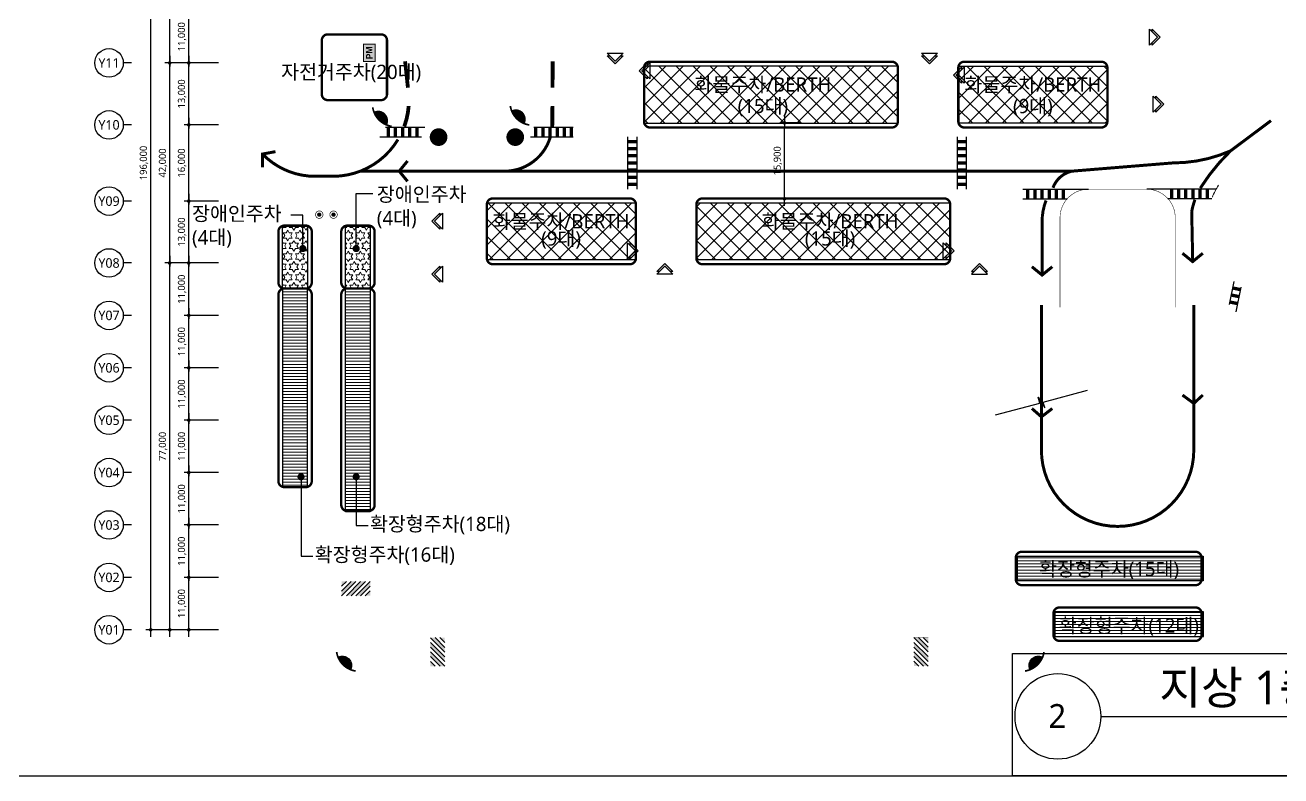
# Model space of a CAD drawing. Header units: millimetres. Extents: x 2220375 to 3855375, y 1113573 to 1649930.
# Drawn here: x 2617875 to 2881580, y 1381830 to 1539438 of the extents above; entities that cross this region are included whole.
import ezdxf
from ezdxf.enums import TextEntityAlignment as Align

# ---------------------------------------------------------------- set-up
doc = ezdxf.new("R2010")
doc.units = ezdxf.units.MM
doc.header["$LTSCALE"] = 10
doc.header["$PDSIZE"] = -10
doc.linetypes.add('HID', pattern=[2, 1.1, -0.9])
doc.linetypes.add('HIDDEN', pattern=[0.375, 0.25, -0.125])
doc.layers.get('0').update_dxf_attribs({"linetype": 'CONTINUOUS'})
doc.layers.get('Defpoints').update_dxf_attribs({"color": 153, "linetype": 'CONTINUOUS'})
for name, color, linetype in [('0-반사경', 3, 'CONTINUOUS'), ('0-치수및동선', 7, 'CONTINUOUS'), ('0_차량경고등', 6, 'CONTINUOUS'), ('1-가장자리선(측구)', 30, 'CONTINUOUS'), ('3-PM', 1, 'CONTINUOUS'), ('3-볼라드(신설)', 5, 'CONTINUOUS'), ('3-횡단보도(신설)', 210, 'CONTINUOUS'), ('xref-plan(주동코아 및 부대시설)$0$A-ANNO-ENT', 10, 'CONTINUOUS')]:
    doc.layers.add(name, color=color, linetype=linetype)
for name, color, linetype, lineweight in [('0-주차구획', 7, 'CONTINUOUS', 25), ('3-험프', 40, 'CONTINUOUS', 5), ('A-AXIS-BUBL', 7, 'CONTINUOUS', 25), ('A-DEGN-LINE', 4, 'CONTINUOUS', 25), ('A-DIMS', 7, 'CONTINUOUS', 25), ('A-ELEV-LIN3', 8, 'CONTINUOUS', 18), ('A-MKXS-LEAD', 7, 'CONTINUOUS', 25), ('A-XXXX-HATC', 8, 'CONTINUOUS', 18), ('A-XXXX-SYMB', 7, 'CONTINUOUS', 25), ('A-XXXX-TXT1', 3, 'CONTINUOUS', 25), ('A-XXXX-TXT2', 3, 'CONTINUOUS', 25)]:
    doc.layers.add(name, color=color, linetype=linetype, lineweight=lineweight)
doc.styles.add('HY울릉도L', font='')
doc.styles.add('맑은고딕', font='malgun.ttf')
doc.styles.add('서울남산체 EB', font='')
doc.styles.get('HY울릉도L').set_extended_font_data('HYwulM')
doc.styles.get('서울남산체 EB').set_extended_font_data('KoPub돋움체 Bold')
doc.dimstyles.new('CDIM', dxfattribs={"dimtxt": 3, "dimasz": 1.5, "dimexe": 2, "dimexo": 1, "dimgap": 1, "dimtad": 1, "dimdec": 0, "dimrnd": 0.5, "dimzin": 0, "dimdsep": 32, "dimlunit": 6, "dimtxsty": 'HY울릉도L', "dimblk1": '_CIDOT', "dimblk2": '_CIDOT', "dimsah": 1, "dimcen": 5.5, "dimclrd": 2, "dimclre": 2, "dimclrt": 7, "dimadec": 0, "dimazin": 0, "dimtfac": 1, "dimtdec": 0, "dimtix": 1, "dimtmove": 2, "dimatfit": 1, "dimldrblk": '_CIDOT', "dimfxl": 1, "dimtolj": 1, "dimtzin": 0, "dimlwd": -1, "dimarcsym": 0})

# ---------------------------------------------------------------- blocks, each defined once
blk = doc.blocks.new('_CIDOT')
at = {"color": 0, "linetype": 'ByBlock'}
blk.add_line((2, 0), (-1, 0), dxfattribs=at)
at = {"color": 0, "linetype": 'ByBlock', "const_width": 0.5}
blk.add_lwpolyline([(-0.25, 0, 1), (0.25, 0, 1)], format="xyb", close=True, dxfattribs=at)
blk = doc.blocks.new('*D7')
at = {"layer": 'A-DIMS', "lineweight": -2, "transparency": 16777216}
for p, q in [((93193, 67121), (85943, 67121)), ((93193, 56121), (85943, 56121))]:
    blk.add_line(p, q, dxfattribs=at)
at = {"layer": 'A-DIMS', "transparency": 16777216}
blk.add_line((86943, 56871), (86943, 66371), dxfattribs=at)
at = {"layer": 'Defpoints', "color": 0, "transparency": 16777216}
for p in [(86943, 67121), (93693, 67121), (93693, 56121)]:
    blk.add_point(p, dxfattribs=at)
at = {"layer": 'A-DIMS', "transparency": 16777216, "xscale": 750, "yscale": 750, "zscale": 750}
for p, rotation in [((86943, 67121), 90), ((86943, 56121), 270)]:
    blk.add_blockref('_CIDOT', p, dxfattribs=dict(at, rotation=rotation))
at = {"layer": 'A-DIMS', "color": 3, "transparency": 16777216, "insert": (85538, 61621), "char_height": 1500, "attachment_point": 5, "rotation": 90, "style": '맑은고딕'}
blk.add_mtext('\\A1;11,000', dxfattribs=at)
blk = doc.blocks.new('*D8')
at = {"layer": 'A-DIMS', "lineweight": -2, "transparency": 16777216}
for p, q in [((93193, 78121), (85943, 78121)), ((93193, 67121), (85943, 67121))]:
    blk.add_line(p, q, dxfattribs=at)
at = {"layer": 'A-DIMS', "transparency": 16777216}
blk.add_line((86943, 67871), (86943, 77371), dxfattribs=at)
at = {"layer": 'Defpoints', "color": 0, "transparency": 16777216}
for p in [(86943, 78121), (93693, 78121), (93693, 67121)]:
    blk.add_point(p, dxfattribs=at)
at = {"layer": 'A-DIMS', "transparency": 16777216, "xscale": 750, "yscale": 750, "zscale": 750}
for p, rotation in [((86943, 78121), 90), ((86943, 67121), 270)]:
    blk.add_blockref('_CIDOT', p, dxfattribs=dict(at, rotation=rotation))
at = {"layer": 'A-DIMS', "color": 3, "transparency": 16777216, "insert": (85538, 72621), "char_height": 1500, "attachment_point": 5, "rotation": 90, "style": '맑은고딕'}
blk.add_mtext('\\A1;11,000', dxfattribs=at)
blk = doc.blocks.new('*D9')
at = {"layer": 'A-DIMS', "lineweight": -2, "transparency": 16777216}
for p, q in [((93193, 89121), (85943, 89121)), ((93193, 78121), (85943, 78121))]:
    blk.add_line(p, q, dxfattribs=at)
at = {"layer": 'A-DIMS', "transparency": 16777216}
blk.add_line((86943, 78871), (86943, 88371), dxfattribs=at)
at = {"layer": 'Defpoints', "color": 0, "transparency": 16777216}
for p in [(86943, 89121), (93693, 89121), (93693, 78121)]:
    blk.add_point(p, dxfattribs=at)
at = {"layer": 'A-DIMS', "transparency": 16777216, "xscale": 750, "yscale": 750, "zscale": 750}
for p, rotation in [((86943, 89121), 90), ((86943, 78121), 270)]:
    blk.add_blockref('_CIDOT', p, dxfattribs=dict(at, rotation=rotation))
at = {"layer": 'A-DIMS', "color": 3, "transparency": 16777216, "insert": (85538, 83621), "char_height": 1500, "attachment_point": 5, "rotation": 90, "style": '맑은고딕'}
blk.add_mtext('\\A1;11,000', dxfattribs=at)
blk = doc.blocks.new('*D10')
at = {"layer": 'A-DIMS', "lineweight": -2, "transparency": 16777216}
for p, q in [((93193, 100121), (85943, 100121)), ((93193, 89121), (85943, 89121))]:
    blk.add_line(p, q, dxfattribs=at)
at = {"layer": 'A-DIMS', "transparency": 16777216}
blk.add_line((86943, 89871), (86943, 99371), dxfattribs=at)
at = {"layer": 'Defpoints', "color": 0, "transparency": 16777216}
for p in [(86943, 100121), (93693, 100121), (93693, 89121)]:
    blk.add_point(p, dxfattribs=at)
at = {"layer": 'A-DIMS', "transparency": 16777216, "xscale": 750, "yscale": 750, "zscale": 750}
for p, rotation in [((86943, 100121), 90), ((86943, 89121), 270)]:
    blk.add_blockref('_CIDOT', p, dxfattribs=dict(at, rotation=rotation))
at = {"layer": 'A-DIMS', "color": 3, "transparency": 16777216, "insert": (85538, 94621), "char_height": 1500, "attachment_point": 5, "rotation": 90, "style": '맑은고딕'}
blk.add_mtext('\\A1;11,000', dxfattribs=at)
blk = doc.blocks.new('*D11')
at = {"layer": 'A-DIMS', "lineweight": -2, "transparency": 16777216}
for p, q in [((93193, 111121), (85943, 111121)), ((93193, 100121), (85943, 100121))]:
    blk.add_line(p, q, dxfattribs=at)
at = {"layer": 'A-DIMS', "transparency": 16777216}
blk.add_line((86943, 100871), (86943, 110371), dxfattribs=at)
at = {"layer": 'Defpoints', "color": 0, "transparency": 16777216}
for p in [(86943, 111121), (93693, 111121), (93693, 100121)]:
    blk.add_point(p, dxfattribs=at)
at = {"layer": 'A-DIMS', "transparency": 16777216, "xscale": 750, "yscale": 750, "zscale": 750}
for p, rotation in [((86943, 111121), 90), ((86943, 100121), 270)]:
    blk.add_blockref('_CIDOT', p, dxfattribs=dict(at, rotation=rotation))
at = {"layer": 'A-DIMS', "color": 3, "transparency": 16777216, "insert": (85538, 105621), "char_height": 1500, "attachment_point": 5, "rotation": 90, "style": '맑은고딕'}
blk.add_mtext('\\A1;11,000', dxfattribs=at)
blk = doc.blocks.new('*D12')
at = {"layer": 'A-DIMS', "lineweight": -2, "transparency": 16777216}
for p, q in [((93193, 122121), (85943, 122121)), ((93193, 111121), (85943, 111121))]:
    blk.add_line(p, q, dxfattribs=at)
at = {"layer": 'A-DIMS', "transparency": 16777216}
blk.add_line((86943, 111871), (86943, 121371), dxfattribs=at)
at = {"layer": 'Defpoints', "color": 0, "transparency": 16777216}
for p in [(86943, 122121), (93693, 122121), (93693, 111121)]:
    blk.add_point(p, dxfattribs=at)
at = {"layer": 'A-DIMS', "transparency": 16777216, "xscale": 750, "yscale": 750, "zscale": 750}
for p, rotation in [((86943, 122121), 90), ((86943, 111121), 270)]:
    blk.add_blockref('_CIDOT', p, dxfattribs=dict(at, rotation=rotation))
at = {"layer": 'A-DIMS', "color": 3, "transparency": 16777216, "insert": (85538, 116621), "char_height": 1500, "attachment_point": 5, "rotation": 90, "style": '맑은고딕'}
blk.add_mtext('\\A1;11,000', dxfattribs=at)
blk = doc.blocks.new('*D13')
at = {"layer": 'A-DIMS', "lineweight": -2, "transparency": 16777216}
for p, q in [((93193, 135121), (85943, 135121)), ((93193, 122121), (85943, 122121))]:
    blk.add_line(p, q, dxfattribs=at)
at = {"layer": 'A-DIMS', "transparency": 16777216}
blk.add_line((86943, 122871), (86943, 134371), dxfattribs=at)
at = {"layer": 'Defpoints', "color": 0, "transparency": 16777216}
for p in [(86943, 135121), (93693, 135121), (93693, 122121)]:
    blk.add_point(p, dxfattribs=at)
at = {"layer": 'A-DIMS', "transparency": 16777216, "xscale": 750, "yscale": 750, "zscale": 750}
for p, rotation in [((86943, 135121), 90), ((86943, 122121), 270)]:
    blk.add_blockref('_CIDOT', p, dxfattribs=dict(at, rotation=rotation))
at = {"layer": 'A-DIMS', "color": 3, "transparency": 16777216, "insert": (85538, 128621), "char_height": 1500, "attachment_point": 5, "rotation": 90, "style": '맑은고딕'}
blk.add_mtext('\\A1;13,000', dxfattribs=at)
blk = doc.blocks.new('*D14')
at = {"layer": 'A-DIMS', "lineweight": -2, "transparency": 16777216}
for p, q in [((93193, 151121), (85943, 151121)), ((93193, 135121), (85943, 135121))]:
    blk.add_line(p, q, dxfattribs=at)
at = {"layer": 'A-DIMS', "transparency": 16777216}
blk.add_line((86943, 135871), (86943, 150371), dxfattribs=at)
at = {"layer": 'Defpoints', "color": 0, "transparency": 16777216}
for p in [(86943, 151121), (93693, 151121), (93693, 135121)]:
    blk.add_point(p, dxfattribs=at)
at = {"layer": 'A-DIMS', "transparency": 16777216, "xscale": 750, "yscale": 750, "zscale": 750}
for p, rotation in [((86943, 151121), 90), ((86943, 135121), 270)]:
    blk.add_blockref('_CIDOT', p, dxfattribs=dict(at, rotation=rotation))
at = {"layer": 'A-DIMS', "color": 3, "transparency": 16777216, "insert": (85538, 143121), "char_height": 1500, "attachment_point": 5, "rotation": 90, "style": '맑은고딕'}
blk.add_mtext('\\A1;16,000', dxfattribs=at)
blk = doc.blocks.new('*D15')
at = {"layer": 'A-DIMS', "lineweight": -2, "transparency": 16777216}
for p, q in [((93193, 164121), (85943, 164121)), ((93193, 151121), (85943, 151121))]:
    blk.add_line(p, q, dxfattribs=at)
at = {"layer": 'A-DIMS', "transparency": 16777216}
blk.add_line((86943, 151871), (86943, 163371), dxfattribs=at)
at = {"layer": 'Defpoints', "color": 0, "transparency": 16777216}
for p in [(86943, 164121), (93693, 164121), (93693, 151121)]:
    blk.add_point(p, dxfattribs=at)
at = {"layer": 'A-DIMS', "transparency": 16777216, "xscale": 750, "yscale": 750, "zscale": 750}
for p, rotation in [((86943, 164121), 90), ((86943, 151121), 270)]:
    blk.add_blockref('_CIDOT', p, dxfattribs=dict(at, rotation=rotation))
at = {"layer": 'A-DIMS', "color": 3, "transparency": 16777216, "insert": (85538, 157621), "char_height": 1500, "attachment_point": 5, "rotation": 90, "style": '맑은고딕'}
blk.add_mtext('\\A1;13,000', dxfattribs=at)
blk = doc.blocks.new('*D16')
at = {"layer": 'A-DIMS', "lineweight": -2, "transparency": 16777216}
for p, q in [((93193, 175121), (85943, 175121)), ((93193, 164121), (85943, 164121))]:
    blk.add_line(p, q, dxfattribs=at)
at = {"layer": 'A-DIMS', "transparency": 16777216}
blk.add_line((86943, 164871), (86943, 174371), dxfattribs=at)
at = {"layer": 'Defpoints', "color": 0, "transparency": 16777216}
for p in [(86943, 175121), (93693, 175121), (93693, 164121)]:
    blk.add_point(p, dxfattribs=at)
at = {"layer": 'A-DIMS', "transparency": 16777216, "xscale": 750, "yscale": 750, "zscale": 750}
for p, rotation in [((86943, 175121), 90), ((86943, 164121), 270)]:
    blk.add_blockref('_CIDOT', p, dxfattribs=dict(at, rotation=rotation))
at = {"layer": 'A-DIMS', "color": 3, "transparency": 16777216, "insert": (85538, 169621), "char_height": 1500, "attachment_point": 5, "rotation": 90, "style": '맑은고딕'}
blk.add_mtext('\\A1;11,000', dxfattribs=at)
blk = doc.blocks.new('*D23')
at = {"layer": 'A-DIMS', "lineweight": -2, "transparency": 16777216}
for p, q in [((93193, 122121), (81943, 122121)), ((93193, 45121), (81943, 45121))]:
    blk.add_line(p, q, dxfattribs=at)
at = {"layer": 'A-DIMS', "transparency": 16777216}
blk.add_line((82943, 45871), (82943, 121371), dxfattribs=at)
at = {"layer": 'Defpoints', "color": 0, "transparency": 16777216}
for p in [(82943, 122121), (93693, 122121), (93693, 45121)]:
    blk.add_point(p, dxfattribs=at)
at = {"layer": 'A-DIMS', "transparency": 16777216, "xscale": 750, "yscale": 750, "zscale": 750}
for p, rotation in [((82943, 122121), 90), ((82943, 45121), 270)]:
    blk.add_blockref('_CIDOT', p, dxfattribs=dict(at, rotation=rotation))
at = {"layer": 'A-DIMS', "color": 3, "transparency": 16777216, "insert": (81542, 83621), "char_height": 1500, "attachment_point": 5, "rotation": 90, "style": '맑은고딕'}
blk.add_mtext('\\A1;77,000', dxfattribs=at)
blk = doc.blocks.new('*D24')
at = {"layer": 'A-DIMS', "lineweight": -2, "transparency": 16777216}
for p, q in [((93193, 241121), (77943, 241121)), ((93193, 45121), (77943, 45121))]:
    blk.add_line(p, q, dxfattribs=at)
at = {"layer": 'A-DIMS', "transparency": 16777216}
blk.add_line((78943, 45871), (78943, 240371), dxfattribs=at)
at = {"layer": 'Defpoints', "color": 0, "transparency": 16777216}
for p in [(78943, 241121), (93693, 241121), (93693, 45121)]:
    blk.add_point(p, dxfattribs=at)
at = {"layer": 'A-DIMS', "transparency": 16777216, "xscale": 750, "yscale": 750, "zscale": 750}
for p, rotation in [((78943, 241121), 90), ((78943, 45121), 270)]:
    blk.add_blockref('_CIDOT', p, dxfattribs=dict(at, rotation=rotation))
at = {"layer": 'A-DIMS', "color": 3, "transparency": 16777216, "insert": (77538, 143121), "char_height": 1500, "attachment_point": 5, "rotation": 90, "style": '맑은고딕'}
blk.add_mtext('\\A1;196,000', dxfattribs=at)
blk = doc.blocks.new('*D25')
at = {"layer": 'A-DIMS', "lineweight": -2, "transparency": 16777216}
for p, q in [((93193, 56121), (85943, 56121)), ((93193, 45121), (85943, 45121))]:
    blk.add_line(p, q, dxfattribs=at)
at = {"layer": 'A-DIMS', "transparency": 16777216}
blk.add_line((86943, 45871), (86943, 55371), dxfattribs=at)
at = {"layer": 'Defpoints', "color": 0, "transparency": 16777216}
for p in [(86943, 56121), (93693, 56121), (93693, 45121)]:
    blk.add_point(p, dxfattribs=at)
at = {"layer": 'A-DIMS', "transparency": 16777216, "xscale": 750, "yscale": 750, "zscale": 750}
for p, rotation in [((86943, 56121), 90), ((86943, 45121), 270)]:
    blk.add_blockref('_CIDOT', p, dxfattribs=dict(at, rotation=rotation))
at = {"layer": 'A-DIMS', "color": 3, "transparency": 16777216, "insert": (85538, 50621), "char_height": 1500, "attachment_point": 5, "rotation": 90, "style": '맑은고딕'}
blk.add_mtext('\\A1;11,000', dxfattribs=at)
blk = doc.blocks.new('*D26')
at = {"layer": 'A-DIMS', "lineweight": -2, "transparency": 16777216}
for p, q in [((93193, 164121), (81943, 164121)), ((93193, 122121), (81943, 122121))]:
    blk.add_line(p, q, dxfattribs=at)
at = {"layer": 'A-DIMS', "transparency": 16777216}
blk.add_line((82943, 122871), (82943, 163371), dxfattribs=at)
at = {"layer": 'Defpoints', "color": 0, "transparency": 16777216}
for p in [(82943, 164121), (93693, 164121), (93693, 122121)]:
    blk.add_point(p, dxfattribs=at)
at = {"layer": 'A-DIMS', "transparency": 16777216, "xscale": 750, "yscale": 750, "zscale": 750}
for p, rotation in [((82943, 164121), 90), ((82943, 122121), 270)]:
    blk.add_blockref('_CIDOT', p, dxfattribs=dict(at, rotation=rotation))
at = {"layer": 'A-DIMS', "color": 3, "transparency": 16777216, "insert": (81542, 143121), "char_height": 1500, "attachment_point": 5, "rotation": 90, "style": '맑은고딕'}
blk.add_mtext('\\A1;42,000', dxfattribs=at)
blk = doc.blocks.new('*D27')
at = {"layer": 'A-DIMS', "lineweight": -2, "transparency": 16777216}
for p, q in [((93193, 241121), (81943, 241121)), ((93193, 164121), (81943, 164121))]:
    blk.add_line(p, q, dxfattribs=at)
at = {"layer": 'A-DIMS', "transparency": 16777216}
blk.add_line((82943, 164871), (82943, 240371), dxfattribs=at)
at = {"layer": 'Defpoints', "color": 0, "transparency": 16777216}
for p in [(82943, 241121), (93693, 241121), (93693, 164121)]:
    blk.add_point(p, dxfattribs=at)
at = {"layer": 'A-DIMS', "transparency": 16777216, "xscale": 750, "yscale": 750, "zscale": 750}
for p, rotation in [((82943, 241121), 90), ((82943, 164121), 270)]:
    blk.add_blockref('_CIDOT', p, dxfattribs=dict(at, rotation=rotation))
at = {"layer": 'A-DIMS', "color": 3, "transparency": 16777216, "insert": (81542, 202621), "char_height": 1500, "attachment_point": 5, "rotation": 90, "style": '맑은고딕'}
blk.add_mtext('\\A1;77,000', dxfattribs=at)
blk = doc.blocks.new('20181222.162417')
at = {"layer": '0_차량경고등', "const_width": 2121}
blk.add_lwpolyline([(0, -1060, 1), (0, 1060, 1)], format="xyb", close=True, dxfattribs=at)
blk = doc.blocks.new('반사경~')
at = {"layer": '0-반사경'}
blk.add_hatch(color=256, dxfattribs=at).paths.add_polyline_path([(4032, -458, 0.6988236), (797, -458, 0.2071045)])
at = {"layer": '0-반사경', "const_width": 309}
blk.add_lwpolyline([(0, 0, 0.328493), (4829, 0)], format="xyb", dxfattribs=at)
at = {"layer": '0-반사경'}
blk.add_arc((2414, -1050), 1722, 20.10648, 159.89352, dxfattribs=at)
blk = doc.blocks.new('A$C69977D38')
at = {"layer": '3-PM'}
h = blk.add_hatch(color=51, dxfattribs=at)
h.dxf.hatch_style = 1
h.paths.add_polyline_path([(-3.64, 0), (3.64, 0), (3.64, 4.86), (-3.64, 4.86)])
at = {"layer": '3-PM', "const_width": 0.4}
blk.add_lwpolyline([(-3.64, 0), (3.64, 0), (3.64, 4.86), (-3.64, 4.86)], close=True, dxfattribs=at)
at = {"layer": '3-PM', "style": '서울남산체 EB'}
blk.add_text('PM', height=2.7, rotation=0.4068, dxfattribs=at).set_placement((0, 2.43), align=Align.MIDDLE_CENTER)
blk = doc.blocks.new('*D49')
at = {"layer": 'A-DIMS', "lineweight": -2, "transparency": 16777216}
for p, q in [((2780590, 1518900), (2776340, 1518900)), ((2780590, 1503000), (2776340, 1503000))]:
    blk.add_line(p, q, dxfattribs=at)
at = {"layer": 'A-DIMS', "transparency": 16777216}
blk.add_line((2777340, 1503750), (2777340, 1518150), dxfattribs=at)
at = {"layer": 'Defpoints', "color": 0, "transparency": 16777216}
for p in [(2777340, 1518900), (2781090, 1518900), (2781090, 1503000)]:
    blk.add_point(p, dxfattribs=at)
at = {"layer": 'A-DIMS', "transparency": 16777216, "xscale": 750, "yscale": 750, "zscale": 750}
for p, rotation in [((2777340, 1518900), 90), ((2777340, 1503000), 270)]:
    blk.add_blockref('_CIDOT', p, dxfattribs=dict(at, rotation=rotation))
at = {"layer": 'A-DIMS', "color": 3, "transparency": 16777216, "insert": (2775936, 1510950), "char_height": 1500, "attachment_point": 5, "rotation": 90, "style": '맑은고딕'}
blk.add_mtext('\\A1;15,900', dxfattribs=at)
blk = doc.blocks.new('A$C399836ED')
at = {"layer": '3-볼라드(신설)'}
for points, const_width in [([(-0.52, 0, 1), (0.52, 0, 1)], 0.0864), ([(-0.15, 0, 1), (0.15, 0, 1)], 0.294)]:
    blk.add_lwpolyline(points, format="xyb", close=True, dxfattribs=dict(at, const_width=const_width))
blk = doc.blocks.new('A$C1EDD7551')
at = {"layer": 'xref-plan(주동코아 및 부대시설)$0$A-ANNO-ENT'}
blk.add_hatch(color=256, dxfattribs=at).paths.add_polyline_path([(177, 884), (0, 1061), (0, 0), (1061, 0), (884, 177), (177, 177)])
blk.add_lwpolyline([(177, 1237), (1237, 177), (177, 177)], close=True, dxfattribs=at)
blk.add_lwpolyline([(884, 177), (1061, 0), (0, 0), (0, 1061), (177, 884)], dxfattribs=at)
blk = doc.blocks.new('DIM(210222)')
for p, q in [((74943, 164120.6), (73193, 164120.6)), ((74943, 151120.6), (73193, 151120.6)), ((74943, 135120.6), (73193, 135120.6)), ((74943, 122120.6), (73193, 122120.6)), ((74943, 111120.6), (73193, 111120.6)), ((74943, 100120.6), (73193, 100120.6)), ((74943, 89120.6), (73193, 89120.6)), ((74943, 78120.6), (73193, 78120.6)), ((74943, 67120.6), (73193, 67120.6)), ((74943, 56120.6), (73193, 56120.6)), ((74943, 45120.6), (73193, 45120.6))]:
    blk.add_line(p, q)
at = {"layer": 'A-AXIS-BUBL', "ltscale": 0.2}
for centre in [(70193, 164120.6), (70193, 151120.6), (70193, 135120.6), (70193, 122120.6), (70193, 111120.6), (70193, 100120.6), (70193, 89120.6), (70193, 78120.6), (70193, 67120.6), (70193, 56120.6), (70193, 45120.6)]:
    blk.add_circle(centre, 3000, dxfattribs=at)
at = {"layer": 'A-XXXX-TXT2', "ltscale": 0.2, "style": '맑은고딕'}
for s, p in [('Y11', (70193, 164120.6)), ('Y10', (70193, 151120.6)), ('Y09', (70193, 135120.6)), ('Y08', (70193, 122120.6)), ('Y07', (70193, 111120.6)), ('Y06', (70193, 100120.6)), ('Y05', (70193, 89120.6)), ('Y04', (70193, 78120.6)), ('Y03', (70193, 67120.6)), ('Y02', (70193, 56120.6)), ('Y01', (70193, 45120.6))]:
    blk.add_text(s, height=2000, dxfattribs=at).set_placement(p, align=Align.MIDDLE)
at = {"layer": 'A-DIMS'}
for p1, p2, distance, picture, middle in [((93693, 45120.6), (93693, 241120.6), 14750, '*D24', (77538.1, 143120.6)), ((93693, 164120.6), (93693, 241120.6), 10750, '*D27', (81542.2, 202620.6)), ((93693, 164120.6), (93693, 175120.6), 6750, '*D16', (85538.1, 169620.6)), ((93693, 122120.6), (93693, 164120.6), 10750, '*D26', (81542.2, 143120.6)), ((93693, 151120.6), (93693, 164120.6), 6750, '*D15', (85538.1, 157620.6)), ((93693, 135120.6), (93693, 151120.6), 6750, '*D14', (85538.1, 143120.6)), ((93693, 122120.6), (93693, 135120.6), 6750, '*D13', (85538.1, 128620.6)), ((93693, 45120.6), (93693, 122120.6), 10750, '*D23', (81542.2, 83620.6)), ((93693, 111120.6), (93693, 122120.6), 6750, '*D12', (85538.1, 116620.6)), ((93693, 100120.6), (93693, 111120.6), 6750, '*D11', (85538.1, 105620.6)), ((93693, 89120.6), (93693, 100120.6), 6750, '*D10', (85538.1, 94620.6)), ((93693, 78120.6), (93693, 89120.6), 6750, '*D9', (85538.1, 83620.6)), ((93693, 67120.6), (93693, 78120.6), 6750, '*D8', (85538.1, 72620.6)), ((93693, 56120.6), (93693, 67120.6), 6750, '*D7', (85538.1, 61620.6)), ((93693, 45120.6), (93693, 56120.6), 6750, '*D25', (85538.1, 50620.6))]:
    dim = blk.add_aligned_dim(p1=p1, p2=p2, distance=distance, dimstyle='CDIM', override={"dimscale": 500, "dimtxsty": '맑은고딕', "dimclrd": 256, "dimclre": 256, "dimclrt": 3}, dxfattribs=at)
    dim.commit()
    dim.dimension.update_dxf_attribs({"geometry": picture, "text_midpoint": middle})

msp = doc.modelspace()

# ---------------------------------------------------------------- hatches: boundary and pattern name
at = {"layer": '3-험프'}
h = msp.add_hatch(color=256, dxfattribs=at)
h.paths.add_polyline_path([(2685362.9, 1422646.4), (2684342.8, 1422646.4), (2684342.8, 1421626.3)], flags=17)
h.paths.add_polyline_path([(2687342.8, 1422646.4), (2686352.9, 1422646.4), (2684342.8, 1420636.4), (2684342.8, 1419646.4)])
h.paths.add_polyline_path([(2689322.7, 1422646.4), (2688332.8, 1422646.4), (2685332.8, 1419646.4), (2686322.7, 1419646.4)])
h.paths.add_polyline_path([(2690342.8, 1421686.6), (2690342.8, 1422646.4), (2690312.7, 1422646.4), (2687312.7, 1419646.4), (2688302.6, 1419646.4)])
h.paths.add_polyline_path([(2690342.8, 1420696.7), (2689292.6, 1419646.4), (2690342.8, 1419646.4)], flags=17)
h = msp.add_hatch(color=256, dxfattribs=at)
h.paths.add_polyline_path([(2702992.8, 1405870.3), (2702992.8, 1404850.2), (2704012.9, 1404850.2)], flags=17)
h.paths.add_polyline_path([(2702992.8, 1407850.2), (2702992.8, 1406860.3), (2705002.9, 1404850.2), (2705992.8, 1404850.2)])
h.paths.add_polyline_path([(2702992.8, 1409830.1), (2702992.8, 1408840.2), (2705992.8, 1405840.2), (2705992.8, 1406830.1)])
h.paths.add_polyline_path([(2703952.6, 1410850.2), (2702992.8, 1410850.2), (2702992.8, 1410820.1), (2705992.8, 1407820.1), (2705992.8, 1408810)])
h.paths.add_polyline_path([(2704942.6, 1410850.2), (2705992.8, 1409800), (2705992.8, 1410850.2)], flags=17)
h = msp.add_hatch(color=256, dxfattribs=at)
h.paths.add_polyline_path([(2804525.7, 1405900.5), (2804525.7, 1404880.4), (2805545.8, 1404880.4)], flags=17)
h.paths.add_polyline_path([(2804525.7, 1407880.4), (2804525.7, 1406890.4), (2806535.7, 1404880.4), (2807525.7, 1404880.4)])
h.paths.add_polyline_path([(2804525.7, 1409860.3), (2804525.7, 1408870.3), (2807525.7, 1405870.3), (2807525.7, 1406860.3)])
h.paths.add_polyline_path([(2805485.5, 1410880.4), (2804525.7, 1410880.4), (2804525.7, 1410850.2), (2807525.7, 1407850.2), (2807525.7, 1408840.2)])
h.paths.add_polyline_path([(2806475.4, 1410880.4), (2807525.7, 1409830.1), (2807525.7, 1410880.4)], flags=17)
at = {"layer": 'A-XXXX-HATC'}
h = msp.add_hatch(dxfattribs=at)
h.set_pattern_fill('ANSI37', color=6, scale=800)
h.set_pattern_definition([(45, (359375, 459666), (-1796.0512, 1796.0512), []), (135, (359375, 459666), (-1796.0512, -1796.0512), [])])
h.paths.add_polyline_path([(2801142.8, 1530850.2), (2747842.8, 1530850.2), (2747842.8, 1518850.2), (2801142.8, 1518850.2)])
h.paths.add_polyline_path([(2845142.8, 1530850.2), (2813842.8, 1530850.2), (2813842.8, 1518850.2), (2845142.8, 1518850.2)])
h.paths.add_polyline_path([(2812142.8, 1502150.2), (2758842.8, 1502150.2), (2758842.8, 1490150.2), (2812142.8, 1490150.2)])
h.paths.add_polyline_path([(2746142.8, 1502150.2), (2714842.8, 1502150.2), (2714842.8, 1490150.2), (2746142.8, 1490150.2)])
h = msp.add_hatch(dxfattribs=at)
h.set_pattern_fill('STARS', color=5, scale=200)
h.set_pattern_definition([(0, (4e-07, 130914.8), (0, 1099.85226), [635, -635]), (60, (4e-07, 130914.8), (-952.5, 549.92613), [635, -635]), (120, (317.5, 131464.8), (-952.5, -549.92613), [635, -635])])
h.paths.add_polyline_path([(2690342.8, 1497250.2), (2685142.8, 1497250.2), (2685142.8, 1484050.2), (2690342.8, 1484050.2)])
h.paths.add_polyline_path([(2677142.8, 1497250.2), (2671942.8, 1497250.2), (2671942.8, 1484052.6), (2677142.8, 1484052.6)])
h = msp.add_hatch(dxfattribs=at)
h.set_pattern_fill('LINE', color=1, scale=200)
h.set_pattern_definition([(0, (4e-07, 130914.84), (0, 635), [])])
h.paths.add_polyline_path([(2677142.8, 1484052.6), (2671942.8, 1484052.6), (2671942.8, 1442450.2), (2677142.8, 1442450.2)])
h.paths.add_polyline_path([(2690342.8, 1484050.2), (2685142.8, 1484050.2), (2685142.8, 1437250.2), (2690342.8, 1437250.2)])
h.paths.add_polyline_path([(2865292.8, 1422775.2), (2865292.8, 1427975.2), (2826292.8, 1427975.2), (2826292.8, 1422775.2)])
h.paths.add_polyline_path([(2865298.4, 1411075.2), (2865298.4, 1416275.2), (2834092.8, 1416275.2), (2834092.8, 1411075.2)])

# ---------------------------------------------------------------- linework, layer by layer
msp.add_line((2220374.8, 1381829.6), (2939124.8, 1381829.6))
at = {"layer": '0-주차구획', "linetype": 'HIDDEN', "ltscale": 800, "const_width": 500}
for points in [[(2681427, 1537495.1), (2692622.9, 1537495.1, -0.41421356), (2693872.9, 1536245.1), (2693872.9, 1524945.1, -0.41421356), (2692622.9, 1523695.1), (2681427, 1523695.1, -0.41421356), (2680177, 1524945.1), (2680177, 1536245.1, -0.41421356)], [(2749092.8, 1531750.2), (2799892.8, 1531750.2, -0.41421356), (2801142.8, 1530500.2), (2801142.8, 1519200.2, -0.41421356), (2799892.8, 1517950.2), (2749092.8, 1517950.2, -0.41421356), (2747842.8, 1519200.2), (2747842.8, 1530500.2, -0.41421356)], [(2815092.8, 1531750.2), (2843892.8, 1531750.2, -0.41421356), (2845142.8, 1530500.2), (2845142.8, 1519200.2, -0.41421356), (2843892.8, 1517950.2), (2815092.8, 1517950.2, -0.41421356), (2813842.8, 1519200.2), (2813842.8, 1530500.2, -0.41421356)], [(2716092.8, 1503050.2), (2744892.8, 1503050.2, -0.41421356), (2746142.8, 1501800.2), (2746142.8, 1490500.2, -0.41421356), (2744892.8, 1489250.2), (2716092.8, 1489250.2, -0.41421356), (2714842.8, 1490500.2), (2714842.8, 1501800.2, -0.41421356)], [(2760092.8, 1503050.2), (2810892.8, 1503050.2, -0.41421356), (2812142.8, 1501800.2), (2812142.8, 1490500.2, -0.41421356), (2810892.8, 1489250.2), (2760092.8, 1489250.2, -0.41421356), (2758842.8, 1490500.2), (2758842.8, 1501800.2, -0.41421356)], [(2672317.8, 1497350.7), (2676817.8, 1497350.7, -0.41421356), (2678067.8, 1496100.7), (2678067.8, 1485400.7, -0.41421356), (2676817.8, 1484150.7), (2672317.8, 1484150.7, -0.41421356), (2671067.8, 1485400.7), (2671067.8, 1496100.7, -0.41421356)], [(2685517.8, 1497350.7), (2690017.8, 1497350.7, -0.41421356), (2691267.8, 1496100.7), (2691267.8, 1485400.7, -0.41421356), (2690017.8, 1484150.7), (2685517.8, 1484150.7, -0.41421356), (2684267.8, 1485400.7), (2684267.8, 1496100.7, -0.41421356)], [(2672317.8, 1484150.7), (2676817.8, 1484150.7, -0.41421356), (2678067.8, 1482900.7), (2678067.8, 1443700.7, -0.41421356), (2676817.8, 1442450.7), (2672317.8, 1442450.7, -0.41421356), (2671067.8, 1443700.7), (2671067.8, 1482900.7, -0.41421356)], [(2685517.8, 1484150.7), (2690017.8, 1484150.7, -0.41421356), (2691267.8, 1482900.7), (2691267.8, 1438700.7, -0.41421356), (2690017.8, 1437450.7), (2685517.8, 1437450.7, -0.41421356), (2684267.8, 1438700.7), (2684267.8, 1482900.7, -0.41421356)], [(2827167.8, 1428872.9), (2863667.8, 1428872.9, -0.41421356), (2864917.8, 1427622.9), (2864917.8, 1423122.9, -0.41421356), (2863667.8, 1421872.9), (2827167.8, 1421872.9, -0.41421356), (2825917.8, 1423122.9), (2825917.8, 1427622.9, -0.41421356)], [(2835067.8, 1417175.2), (2863673.4, 1417175.2, -0.41421356), (2864923.4, 1415925.2), (2864923.4, 1411425.2, -0.41421356), (2863673.4, 1410175.2), (2835067.8, 1410175.2, -0.41421356), (2833817.8, 1411425.2), (2833817.8, 1415925.2, -0.41421356)]]:
    msp.add_lwpolyline(points, format="xyb", close=True, dxfattribs=at)
at = {"layer": '1-가장자리선(측구)', "const_width": 100, "flags": 128}
msp.add_lwpolyline([(2835196.7, 1480200.2), (2835196.7, 1499000.3, -0.41421356), (2841196.7, 1505000.3), (2853396.7, 1505000.3, -0.41421356), (2859396.7, 1499000.3), (2859396.7, 1480200.2)], format="xyb", dxfattribs=at)
at = {"layer": '3-험프', "color": 7}
for p, q in [((2684342.8, 1419646.4), (2687342.8, 1422646.4)), ((2684342.8, 1421626.3), (2685362.9, 1422646.4)), ((2684342.8, 1420636.4), (2686352.9, 1422646.4)), ((2685332.8, 1419646.4), (2688332.8, 1422646.4)), ((2686322.7, 1419646.4), (2689322.7, 1422646.4)), ((2687312.7, 1419646.4), (2690312.7, 1422646.4)), ((2688302.6, 1419646.4), (2690342.8, 1421686.6)), ((2689292.6, 1419646.4), (2690342.8, 1420696.7)), ((2705992.8, 1408810), (2703952.6, 1410850.2)), ((2705992.8, 1409800), (2704942.6, 1410850.2)), ((2807525.7, 1407850.2), (2804525.7, 1410850.2)), ((2807525.7, 1408840.2), (2805485.5, 1410880.4)), ((2807525.7, 1409830.1), (2806475.4, 1410880.4)), ((2705992.8, 1407820.1), (2702992.8, 1410820.1)), ((2705992.8, 1406830.1), (2702992.8, 1409830.1)), ((2705992.8, 1405840.2), (2702992.8, 1408840.2)), ((2807525.7, 1406860.3), (2804525.7, 1409860.3)), ((2807525.7, 1405870.3), (2804525.7, 1408870.3)), ((2705992.8, 1404850.2), (2702992.8, 1407850.2)), ((2705002.9, 1404850.2), (2702992.8, 1406860.3)), ((2704012.9, 1404850.2), (2702992.8, 1405870.3)), ((2807525.7, 1404880.4), (2804525.7, 1407880.4)), ((2806535.7, 1404880.4), (2804525.7, 1406890.4)), ((2805545.8, 1404880.4), (2804525.7, 1405900.5))]:
    msp.add_line(p, q, dxfattribs=at)
at = {"layer": '3-험프', "color": 7, "const_width": 3.25}
for points in [[(2684342.8, 1419646.4), (2690342.8, 1419646.4), (2690342.8, 1422646.4), (2684342.8, 1422646.4)], [(2705992.8, 1404850.2), (2705992.8, 1410850.2), (2702992.8, 1410850.2), (2702992.8, 1404850.2)], [(2807525.7, 1404880.4), (2807525.7, 1410880.4), (2804525.7, 1410880.4), (2804525.7, 1404880.4)]]:
    msp.add_lwpolyline(points, close=True, dxfattribs=at)
at = {"layer": '3-횡단보도(신설)'}
for p, q in [((2693535, 1518000.2), (2701784.6, 1518000.2)), ((2724712.8, 1518000.2), (2732992.8, 1518000.2)), ((2692373, 1516000.2), (2701147.6, 1516000.2)), ((2723992.9, 1516000.2), (2732992.8, 1516000.2)), ((2744392.8, 1516000.2), (2744392.8, 1505000.2)), ((2746392.8, 1505000.2), (2746392.8, 1516000.2)), ((2813592.8, 1516000.2), (2813592.8, 1505000.2)), ((2815592.8, 1505000.2), (2815592.8, 1516000.2)), ((2827392.8, 1505000.2), (2841160.6, 1505000.2)), ((2867982.5, 1505000.2), (2853396.7, 1505000.2)), ((2827392.8, 1503000.2), (2836724.5, 1503000.2)), ((2867069.6, 1503000.2), (2857869, 1503000.2))]:
    msp.add_line(p, q, dxfattribs=at)
at = {"layer": '3-횡단보도(신설)', "const_width": 700, "flags": 128}
for points in [[(2694153.3, 1516000.2), (2694153.3, 1518000.2)], [(2695653.3, 1516000.2), (2695653.3, 1518000.2)], [(2697153.3, 1516000.2), (2697153.3, 1518000.2)], [(2698653.3, 1516000.2), (2698653.3, 1518000.2)], [(2700153.3, 1516000.2), (2700153.3, 1518000.2)], [(2725102.9, 1516000.2), (2725102.9, 1518000.2)], [(2726602.9, 1516000.2), (2726602.9, 1518000.2)], [(2728102.9, 1516000.2), (2728102.9, 1518000.2)], [(2729602.9, 1516000.2), (2729602.9, 1518000.2)], [(2731102.9, 1516000.2), (2731102.9, 1518000.2)], [(2732602.9, 1516000.2), (2732602.9, 1518000.2)], [(2744392.8, 1515000.2), (2746392.8, 1515000.2)], [(2744392.8, 1513500.2), (2746392.8, 1513500.2)], [(2813592.8, 1515000.2), (2815592.8, 1515000.2)], [(2813592.8, 1513500.2), (2815592.8, 1513500.2)], [(2744392.8, 1512000.2), (2746392.8, 1512000.2)], [(2813592.8, 1512000.2), (2815592.8, 1512000.2)], [(2744392.8, 1510500.2), (2746392.8, 1510500.2)], [(2744392.8, 1509000.2), (2746392.8, 1509000.2)], [(2813592.8, 1510500.2), (2815592.8, 1510500.2)], [(2813592.8, 1509000.2), (2815592.8, 1509000.2)], [(2744392.8, 1507500.2), (2746392.8, 1507500.2)], [(2744392.8, 1506000.2), (2746392.8, 1506000.2)], [(2813592.8, 1507500.2), (2815592.8, 1507500.2)], [(2813592.8, 1506000.2), (2815592.8, 1506000.2)], [(2828421.8, 1503000.2), (2828421.8, 1505000.2)], [(2829921.8, 1503000.2), (2829921.8, 1505000.2)], [(2831421.8, 1503000.2), (2831421.8, 1505000.2)], [(2832921.8, 1503000.2), (2832921.8, 1505000.2)], [(2834421.8, 1503000.2), (2834421.8, 1505000.2)], [(2835921.8, 1503000.2), (2835921.8, 1505000.2)], [(2858609.8, 1503000.2), (2858609.8, 1505000.2)], [(2860109.8, 1503000.2), (2860109.8, 1505000.2)], [(2861609.8, 1503000.2), (2861609.8, 1505000.2)], [(2863109.8, 1503000.2), (2863109.8, 1505000.2)], [(2864609.8, 1503000.2), (2864609.8, 1505000.2)], [(2866109.8, 1503000.2), (2866109.8, 1505000.2)], [(2871171.5, 1482777), (2872844.7, 1482432.3)], [(2871474.1, 1484246.1), (2873147.3, 1483901.4)], [(2870868.9, 1481307.8), (2872542.1, 1480963.1)]]:
    msp.add_lwpolyline(points, dxfattribs=at)
at = {"layer": '3-횡단보도(신설)', "flags": 128}
for points in [[(2870760.9, 1480783.6), (2871761.6, 1485641.5)], [(2872193.1, 1479268.9), (2873261.4, 1484455.5)]]:
    msp.add_lwpolyline(points, dxfattribs=at)
at = {"layer": 'A-DEGN-LINE', "color": 4, "linetype": 'HID', "ltscale": 200, "const_width": 800}
for points in [[(2698263.8, 1526303), (2697672.2, 1531841)], [(2728631.2, 1526303), (2728669.3, 1531842.9)]]:
    msp.add_lwpolyline(points, dxfattribs=at)
at = {"layer": 'A-DEGN-LINE', "color": 4, "linetype": 'HID', "ltscale": 200}
for points, const_width in [([(2697495.5, 1518172.8, 0.06903586), (2698422.3, 1522459.1, 0.06903586)], 800), ([(2728553.4, 1518058.7, 0.01630373), (2728579.1, 1518710.2), (2728604.8, 1522459.1)], 800), ([(2667735.7, 1512373.3, 0.20348563), (2678743, 1507700.3), (2682626.3, 1507700.3, 0.26094953), (2696176, 1515417.9, 0.26094953)], 625)]:
    msp.add_lwpolyline(points, format="xyb", dxfattribs=dict(at, const_width=const_width))
at = {"layer": 'A-DEGN-LINE', "color": 2, "ltscale": 200, "const_width": 625}
for points in [[(2871029, 1513051.7), (2879500.4, 1519385.3)], [(2718579.3, 1508778.9), (2837699, 1508778.9)], [(2862851.9, 1500332.9), (2863068.2, 1489785.8)]]:
    msp.add_lwpolyline(points, dxfattribs=at)
at = {"layer": 'A-DEGN-LINE', "color": 4, "linetype": 'HID', "ltscale": 200}
msp.add_lwpolyline([(2688278.8, 1508778.9, 625, 625, 0), (2713992.8, 1508778.9, 625, 625, 0), (2718579.3, 1508778.9, 625, 625, 0.33054521), (2728150.7, 1515882.6, 0, 0, 0)], format="xyseb", dxfattribs=at)
at = {"layer": 'A-DEGN-LINE', "const_width": 625}
for points in [[(2667693.7, 1509605.8), (2667735.7, 1512373.3), (2670456.4, 1512882.2)], [(2698182, 1506636), (2696430.1, 1508778.9), (2698182, 1510921.7)]]:
    msp.add_lwpolyline(points, dxfattribs=at)
at = {"layer": 'A-DEGN-LINE', "color": 2, "ltscale": 200, "const_width": 625}
for points in [[(2833727.5, 1505289.8, -0.25643187), (2837699, 1508778.9), (2858917.3, 1510510, 0.10485856), (2871029, 1513051.7, 0.11154655)], [(2871029, 1513051.7, 0.05985893), (2864657.5, 1505212.5)], [(2831453, 1486957.9), (2831438.8, 1498225.5, -0.09402191), (2832267.1, 1502621.7, -0.09402191)], [(2863536, 1502782.6, 0.03902753), (2862851.9, 1500332.9)], [(2863292.8, 1480700.2), (2863292.8, 1450200.2, -0.41421356), (2847292.8, 1434200.2, -0.41421356), (2831292.8, 1450200.2), (2831292.8, 1480700.2)]]:
    msp.add_lwpolyline(points, format="xyb", dxfattribs=at)
at = {"layer": 'A-DEGN-LINE', "color": 2, "const_width": 625}
for points in [[(2865193.7, 1491542.7), (2863050.9, 1489790.8), (2860908, 1491542.7)], [(2833578.4, 1488714.8), (2831435.6, 1486962.9), (2829292.7, 1488714.8)], [(2865193.7, 1461780.2), (2863292.8, 1460028.3), (2860908, 1461780.2)], [(2833578.4, 1458952.3), (2831292.8, 1457200.4), (2829292.7, 1458952.3)]]:
    msp.add_lwpolyline(points, dxfattribs=at)
at = {"layer": 'A-DEGN-LINE', "color": 2}
msp.add_lwpolyline([(2821633.6, 1457612), (2830930.6, 1460103.1), (2830607.1, 1461310.6), (2831978.6, 1459089.9), (2831655.1, 1460297.3), (2840952.1, 1462788.4)], dxfattribs=at)
at = {"layer": 'A-ELEV-LIN3'}
msp.add_lwpolyline([(2868492.8, 1505814.3, 0.05849555), (2867192.8, 1503336.4, 0.05849555)], format="xyb", dxfattribs=at)
at = {"layer": 'A-MKXS-LEAD'}
for p, q in [((2687394, 1492529.8), (2687394.1, 1504116.7)), ((2687394.1, 1504116.7), (2690880.9, 1504116.7)), ((2676180, 1499545.9), (2673680, 1499545.9)), ((2676180.1, 1492529.8), (2676180, 1499545.9)), ((2675809.4, 1444610.3), (2675809.5, 1427978.3)), ((2687394, 1444610.3), (2687394, 1434423.1)), ((2687394, 1434408.3), (2689894, 1434408.3)), ((2675809.4, 1427978.3), (2678309.4, 1427978.3))]:
    msp.add_line(p, q, dxfattribs=at)
at = {"layer": 'A-MKXS-LEAD', "const_width": 750}
for points in [[(2676180, 1492154.8, 1), (2676180, 1492904.8, 1)], [(2687394, 1492154.8, -1), (2687394, 1492904.8, -1)], [(2675809.4, 1444985.3, 1), (2675809.4, 1444235.3, 1)], [(2687394, 1444985.3, 1), (2687394, 1444235.3, 1)]]:
    msp.add_lwpolyline(points, format="xyb", close=True, dxfattribs=at)
at = {"layer": 'A-XXXX-SYMB'}
msp.add_line((2843746.3, 1394329.6), (2939124.8, 1394329.6), dxfattribs=at)
msp.add_circle((2834746.3, 1394329.6), 9000, dxfattribs=at)
at = {"layer": 'Defpoints'}
for points in [[(2939124.8, 1649929.6), (2579749.8, 1649929.6), (2579749.8, 1381829.6), (2825210.5, 1381829.6), (2825210.5, 1407493.2), (2939124.8, 1407493.2)], [(2747842.8, 1518850.2), (2801142.8, 1518850.2), (2801142.8, 1530850.2), (2747842.8, 1530850.2)], [(2813842.8, 1530850.2), (2845142.8, 1530850.2), (2845142.8, 1518850.2), (2813842.8, 1518850.2)], [(2714842.8, 1502150.2), (2746142.8, 1502150.2), (2746142.8, 1490150.2), (2714842.8, 1490150.2)], [(2758842.8, 1502150.2), (2812142.8, 1502150.2), (2812142.8, 1490150.2), (2758842.8, 1490150.2)], [(2671942.8, 1497250.2), (2677142.8, 1497250.2), (2677142.8, 1484052.6), (2671942.8, 1484052.6)], [(2685142.8, 1497250.2), (2690342.8, 1497250.2), (2690342.8, 1484050.2), (2685142.8, 1484050.2)], [(2677142.8, 1484052.6), (2671942.8, 1484052.6), (2671942.8, 1442450.2), (2677142.8, 1442450.2)], [(2690342.8, 1437250.2), (2685142.8, 1437250.2), (2685142.8, 1484050.2), (2690342.8, 1484050.2)], [(2826292.8, 1427975.2), (2865292.8, 1427975.2), (2865292.8, 1422775.2), (2826292.8, 1422775.2)], [(2865298.4, 1416275.2), (2834092.8, 1416275.2), (2834092.8, 1411075.2), (2865298.4, 1411075.2)], [(2939124.8, 1381829.6), (2825210.5, 1381829.6), (2825210.5, 1407493.2), (2939124.8, 1407493.2)]]:
    msp.add_lwpolyline(points, close=True, dxfattribs=at)

# ---------------------------------------------------------------- block references
msp.add_blockref('DIM(210222)', (2565299.8, 1367379.6))
at = {"layer": '0-반사경', "color": 0, "yscale": 1.166351280033113, "zscale": 1.166351280033113}
for p, xscale, rotation in [((2690870.9, 1522167.5), 1.166351280033113, 314.9999999999983), ((2719767.7, 1522457.6), 1.166351280033113, 314.9999999999983), ((2687271, 1403841.9), -1.166351280033113, 315), ((2831836.2, 1407824.4), -1.166351280033113, 44.99999999999992)]:
    msp.add_blockref('반사경~', p, dxfattribs=dict(at, xscale=xscale, rotation=rotation))
at = {"layer": '0-치수및동선', "xscale": 0.8750000012471518, "yscale": 0.8750000012471518, "zscale": 0.8750000012471518}
for p in [(2704699.8, 1515928.8), (2720799.8, 1515928.8)]:
    msp.add_blockref('20181222.162417', p, dxfattribs=at)
at = {"layer": '3-PM', "xscale": 500, "yscale": 500, "zscale": 500, "rotation": 89.99999999814732}
msp.add_blockref('A$C69977D38', (2691361.5, 1533622.2), dxfattribs=at)
at = {"layer": '3-볼라드(신설)', "xscale": 1500, "yscale": 1500, "zscale": 1500}
for p in [(2679642.8, 1499649.7), (2682642.8, 1499649.7)]:
    msp.add_blockref('A$C399836ED', p, dxfattribs=at)
at = {"layer": 'xref-plan(주동코아 및 부대시설)$0$A-ANNO-ENT', "yscale": 2.246331026441421, "zscale": 2.246331026441421}
for p, xscale, rotation in [((2856250.9, 1536901.9), 2.246331026441421, 134.3704918655701), ((2741792.8, 1531298), 2.246331026441421, 44.99999999999702), ((2807792.8, 1531298), 2.246331026441421, 44.99999999999702), ((2746806.4, 1529850.2), 2.246331026441421, 314.999999999997), ((2812806.4, 1528950.2), 2.246331026441421, 314.999999999997), ((2857000.9, 1522838), 2.246331026441421, 134.3704918655701), ((2703278.5, 1498298.9), 2.246331026441421, 314.3704918655702), ((2746611.8, 1492050.2), 2.246331026441421, 134.9999999999999), ((2812941.8, 1492050.2), 2.246331026441421, 134.9999999999999), ((2703278.5, 1487152.6), 2.246331026441421, 314.3704918655702), ((2752192.8, 1489390.2), 2.246331026441421, 224.9999999999999), ((2818314.3, 1489391.5), -2.246331026441421, 135.0000000000002)]:
    msp.add_blockref('A$C1EDD7551', p, dxfattribs=dict(at, xscale=xscale, rotation=rotation))

# ---------------------------------------------------------------- texts
at = {"layer": 'A-XXXX-TXT1', "style": '맑은고딕'}
msp.add_text('지상 1층 주차계획도', height=7000, dxfattribs=at).set_placement((2936266.8, 1394782.4), align=Align.BOTTOM_RIGHT)
msp.add_text('2', height=5000, dxfattribs=at).set_placement((2834630.8, 1394436.4), align=Align.MIDDLE)
at = {"layer": 'A-XXXX-TXT2', "style": '맑은고딕'}
for s, p in [('자전거주차(20대)', (2686335.3, 1529619.8)), ('화물주차/BERTH', (2772806.2, 1526958.5)), ('화물주차/BERTH', (2829498.6, 1526958.5)), ('(15대)', (2772806.2, 1522458.5)), ('(9대)', (2829498.6, 1522458.5)), ('화물주차/BERTH', (2730425.2, 1498258.5)), ('화물주차/BERTH', (2786906.2, 1498258.5)), ('(9대)', (2730425.2, 1494658.4)), ('(15대)', (2786906.2, 1494658.4)), ('확장형주차(15대)', (2845500, 1425266, 0)), ('확장형주차(12대)', (2849667.4, 1413394.4))]:
    msp.add_text(s, height=3000, dxfattribs=at).set_placement(p, align=Align.MIDDLE_CENTER)
for s, p in [('확장형주차(18대)', (2690290.7, 1434719.8)), ('확장형주차(16대)', (2678706, 1428289.8))]:
    msp.add_text(s, height=3000, dxfattribs=at).set_placement(p, align=Align.MIDDLE_LEFT)
at = {"layer": 'A-XXXX-TXT2', "char_height": 3000, "width": 30035.299, "attachment_point": 1, "style": '맑은고딕'}
for insert in [(2691739.8, 1505421.4), (2652931.2, 1501381.1)]:
    msp.add_mtext('장애인주차\\P(4대)', dxfattribs=dict(at, insert=insert))

# ---------------------------------------------------------------- dimensions: what is measured, and where the dimension line sits
at = {"layer": 'A-DIMS'}
dim = msp.add_aligned_dim(p1=(2781090.5, 1503000.2), p2=(2781090.5, 1518900.2), distance=3750, dimstyle='CDIM', override={"dimscale": 500, "dimtxsty": '맑은고딕', "dimclrd": 256, "dimclre": 256, "dimclrt": 3}, dxfattribs=at)
dim.commit()
dim.dimension.update_dxf_attribs({"geometry": '*D49', "text_midpoint": (2775935.6, 1510950.2)})

doc.saveas('drawing.dxf')
